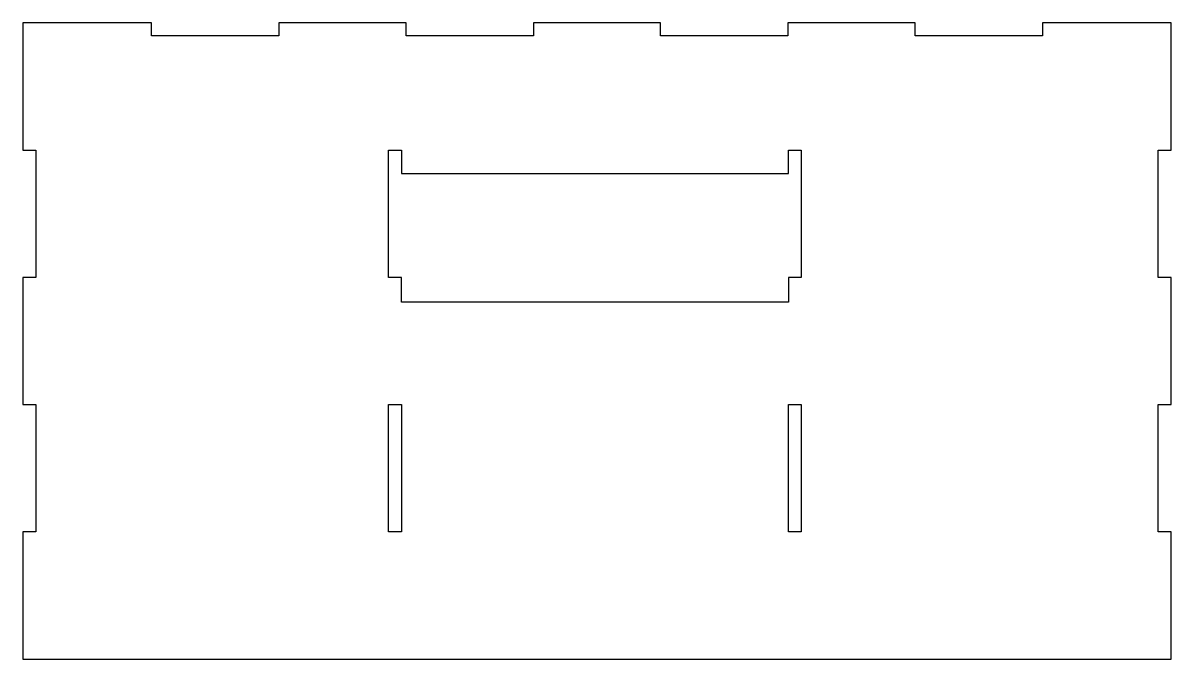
# Model space of a CAD drawing. Header units: millimetres. Extents: x 1 to 268, y -6 to 142.
import ezdxf

# ---------------------------------------------------------------- set-up
doc = ezdxf.new("R2010")
doc.units = ezdxf.units.MM
doc.layers.get('0').update_dxf_attribs({"linetype": 'CONTINUOUS'})

msp = doc.modelspace()

# ---------------------------------------------------------------- linework, layer by layer
for points in [[(178.9, 142), (178.9, 139), (149.3, 139), (149.3, 142), (119.7, 142), (119.7, 139), (90.1, 139), (90.1, 142), (60.5, 142), (60.5, 139), (30.9, 139), (30.9, 142), (1, 142), (1, 112.4), (4, 112.4), (4, 82.8), (1, 82.8), (1, 53.2), (4, 53.2), (4, 23.6), (1, 23.6), (1, -6), (268, -6), (268, 23.6), (265, 23.6), (265, 53.2), (268, 53.2), (268, 82.8), (265, 82.8), (265, 112.4), (268, 112.4), (268, 142), (238.1, 142), (238.1, 139), (208.5, 139), (208.5, 142)], [(89, 112.4), (89, 107), (179, 107), (179, 112.4), (182, 112.4), (182, 82.8), (179, 82.8), (179, 77), (89, 77), (89, 82.8), (86, 82.8), (86, 112.4)], [(86, 23.6), (86, 53.2), (89, 53.2), (89, 23.6)], [(179, 23.6), (179, 53.2), (182, 53.2), (182, 23.6)]]:
    msp.add_lwpolyline(points, close=True)

doc.saveas('drawing.dxf')
